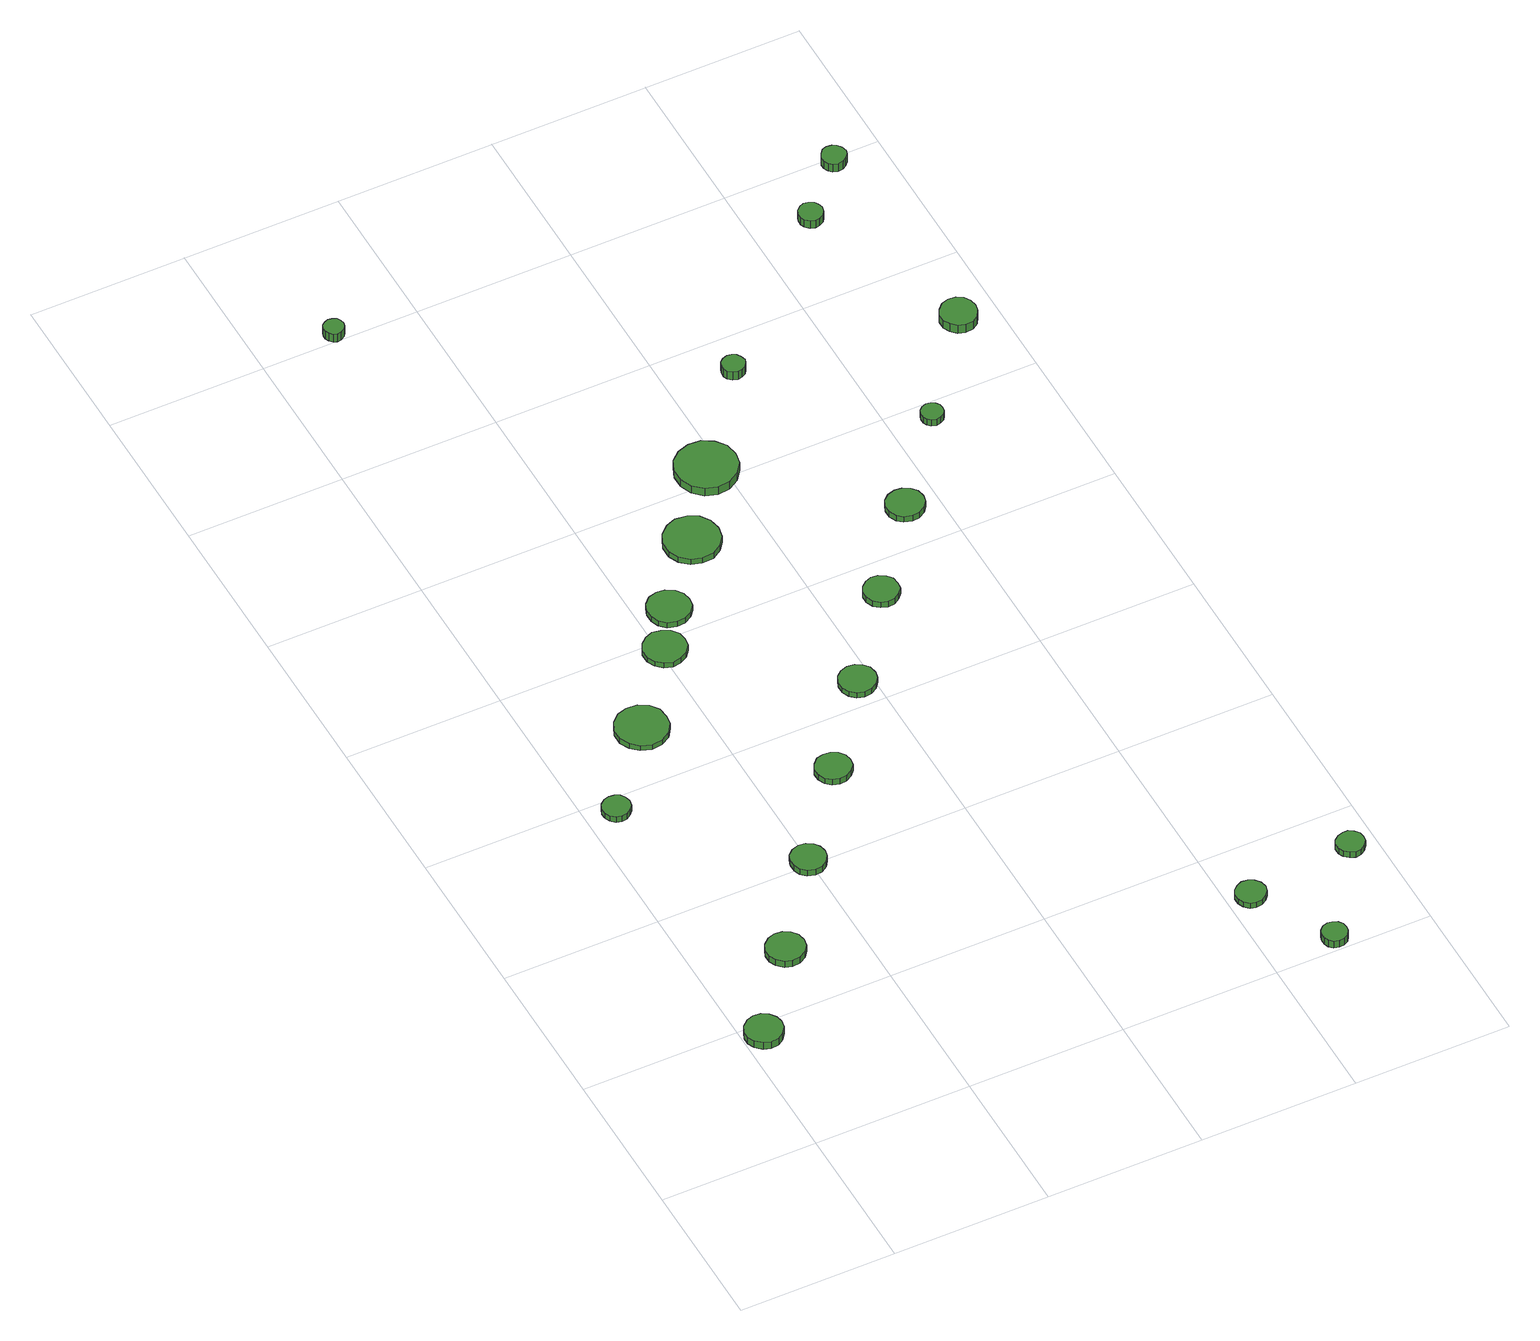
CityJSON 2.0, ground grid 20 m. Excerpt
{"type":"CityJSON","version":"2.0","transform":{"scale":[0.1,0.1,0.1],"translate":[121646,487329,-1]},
"CityObjects":{
"tree1":{"type":"SolitaryVegetationObject","attributes":{"function":"something"},"geometry":[{"type":"MultiSurface","lod":"1","boundaries":[[[0,1,2,3,4,5,6,7,8,9,10,11,12,13,14]],[[15,16,17,18,19,20,21,22,23,24,25,26,27,28,29]],[[0,29,28,1]],[[1,28,27,2]],[[2,27,26,3]],[[3,26,25,4]],[[4,25,24,5]],[[5,24,23,6]],[[6,23,22,7]],[[7,22,21,8]],[[8,21,20,9]],[[9,20,19,10]],[[10,19,18,11]],[[11,18,17,12]],[[12,17,16,13]],[[13,16,15,14]],[[14,15,29,0]]]}]},
"tree2":{"type":"SolitaryVegetationObject","attributes":{"function":"something"},"geometry":[{"type":"MultiSurface","lod":"1","boundaries":[[[30,31,32,33,34,35,36,37,38,39,40,41,42,43,44]],[[45,46,47,48,49,50,51,52,53,54,55,56,57,58,59]],[[30,59,58,31]],[[31,58,57,32]],[[32,57,56,33]],[[33,56,55,34]],[[34,55,54,35]],[[35,54,53,36]],[[36,53,52,37]],[[37,52,51,38]],[[38,51,50,39]],[[39,50,49,40]],[[40,49,48,41]],[[41,48,47,42]],[[42,47,46,43]],[[43,46,45,44]],[[44,45,59,30]]]}]},
"tree3":{"type":"SolitaryVegetationObject","attributes":{"function":"something"},"geometry":[{"type":"MultiSurface","lod":"1","boundaries":[[[60,61,62,63,64,65,66,67,68,69,70,71,72,73,74]],[[75,76,77,78,79,80,81,82,83,84,85,86,87,88,89]],[[60,89,88,61]],[[61,88,87,62]],[[62,87,86,63]],[[63,86,85,64]],[[64,85,84,65]],[[65,84,83,66]],[[66,83,82,67]],[[67,82,81,68]],[[68,81,80,69]],[[69,80,79,70]],[[70,79,78,71]],[[71,78,77,72]],[[72,77,76,73]],[[73,76,75,74]],[[74,75,89,60]]]}]},
"tree4":{"type":"SolitaryVegetationObject","attributes":{"function":"something"},"geometry":[{"type":"MultiSurface","lod":"1","boundaries":[[[90,91,92,93,94,95,96,97,98,99,100,101,102,103,104]],[[105,106,107,108,109,110,111,112,113,114,115,116,117,118,119]],[[90,119,118,91]],[[91,118,117,92]],[[92,117,116,93]],[[93,116,115,94]],[[94,115,114,95]],[[95,114,113,96]],[[96,113,112,97]],[[97,112,111,98]],[[98,111,110,99]],[[99,110,109,100]],[[100,109,108,101]],[[101,108,107,102]],[[102,107,106,103]],[[103,106,105,104]],[[104,105,119,90]]]}]},
"tree5":{"type":"SolitaryVegetationObject","attributes":{"function":"something"},"geometry":[{"type":"MultiSurface","lod":"1","boundaries":[[[120,121,122,123,124,125,126,127,128,129,130,131,132,133,134]],[[135,136,137,138,139,140,141,142,143,144,145,146,147,148,149]],[[120,149,148,121]],[[121,148,147,122]],[[122,147,146,123]],[[123,146,145,124]],[[124,145,144,125]],[[125,144,143,126]],[[126,143,142,127]],[[127,142,141,128]],[[128,141,140,129]],[[129,140,139,130]],[[130,139,138,131]],[[131,138,137,132]],[[132,137,136,133]],[[133,136,135,134]],[[134,135,149,120]]]}]},
"tree6":{"type":"SolitaryVegetationObject","attributes":{"function":"something"},"geometry":[{"type":"MultiSurface","lod":"1","boundaries":[[[150,151,152,153,154,155,156,157,158,159,160,161,162,163,164]],[[165,166,167,168,169,170,171,172,173,174,175,176,177,178,179]],[[150,179,178,151]],[[151,178,177,152]],[[152,177,176,153]],[[153,176,175,154]],[[154,175,174,155]],[[155,174,173,156]],[[156,173,172,157]],[[157,172,171,158]],[[158,171,170,159]],[[159,170,169,160]],[[160,169,168,161]],[[161,168,167,162]],[[162,167,166,163]],[[163,166,165,164]],[[164,165,179,150]]]}]},
"tree7":{"type":"SolitaryVegetationObject","attributes":{"function":"something"},"geometry":[{"type":"MultiSurface","lod":"1","boundaries":[[[180,181,182,183,184,185,186,187,188,189,190,191,192,193,194]],[[195,196,197,198,199,200,201,202,203,204,205,206,207,208,209]],[[180,209,208,181]],[[181,208,207,182]],[[182,207,206,183]],[[183,206,205,184]],[[184,205,204,185]],[[185,204,203,186]],[[186,203,202,187]],[[187,202,201,188]],[[188,201,200,189]],[[189,200,199,190]],[[190,199,198,191]],[[191,198,197,192]],[[192,197,196,193]],[[193,196,195,194]],[[194,195,209,180]]]}]},
"tree8":{"type":"SolitaryVegetationObject","attributes":{"function":"something"},"geometry":[{"type":"MultiSurface","lod":"1","boundaries":[[[210,211,212,213,214,215,216,217,218,219,220,221,222,223,224]],[[225,226,227,228,229,230,231,232,233,234,235,236,237,238,239]],[[210,239,238,211]],[[211,238,237,212]],[[212,237,236,213]],[[213,236,235,214]],[[214,235,234,215]],[[215,234,233,216]],[[216,233,232,217]],[[217,232,231,218]],[[218,231,230,219]],[[219,230,229,220]],[[220,229,228,221]],[[221,228,227,222]],[[222,227,226,223]],[[223,226,225,224]],[[224,225,239,210]]]}]},
"tree9":{"type":"SolitaryVegetationObject","attributes":{"function":"something"},"geometry":[{"type":"MultiSurface","lod":"1","boundaries":[[[240,241,242,243,244,245,246,247,248,249,250,251,252,253,254]],[[255,256,257,258,259,260,261,262,263,264,265,266,267,268,269]],[[240,269,268,241]],[[241,268,267,242]],[[242,267,266,243]],[[243,266,265,244]],[[244,265,264,245]],[[245,264,263,246]],[[246,263,262,247]],[[247,262,261,248]],[[248,261,260,249]],[[249,260,259,250]],[[250,259,258,251]],[[251,258,257,252]],[[252,257,256,253]],[[253,256,255,254]],[[254,255,269,240]]]}]},
"tree10":{"type":"SolitaryVegetationObject","attributes":{"function":"something"},"geometry":[{"type":"MultiSurface","lod":"1","boundaries":[[[270,271,272,273,274,275,276,277,278,279,280,281,282,283,284]],[[285,286,287,288,289,290,291,292,293,294,295,296,297,298,299]],[[270,299,298,271]],[[271,298,297,272]],[[272,297,296,273]],[[273,296,295,274]],[[274,295,294,275]],[[275,294,293,276]],[[276,293,292,277]],[[277,292,291,278]],[[278,291,290,279]],[[279,290,289,280]],[[280,289,288,281]],[[281,288,287,282]],[[282,287,286,283]],[[283,286,285,284]],[[284,285,299,270]]]}]},
"tree11":{"type":"SolitaryVegetationObject","attributes":{"function":"something"},"geometry":[{"type":"MultiSurface","lod":"1","boundaries":[[[300,301,302,303,304,305,306,307,308,309,310,311,312,313,314]],[[315,316,317,318,319,320,321,322,323,324,325,326,327,328,329]],[[300,329,328,301]],[[301,328,327,302]],[[302,327,326,303]],[[303,326,325,304]],[[304,325,324,305]],[[305,324,323,306]],[[306,323,322,307]],[[307,322,321,308]],[[308,321,320,309]],[[309,320,319,310]],[[310,319,318,311]],[[311,318,317,312]],[[312,317,316,313]],[[313,316,315,314]],[[314,315,329,300]]]}]},
"tree12":{"type":"SolitaryVegetationObject","attributes":{"function":"something"},"geometry":[{"type":"MultiSurface","lod":"1","boundaries":[[[330,331,332,333,334,335,336,337,338,339,340,341,342,343,344]],[[345,346,347,348,349,350,351,352,353,354,355,356,357,358,359]],[[330,359,358,331]],[[331,358,357,332]],[[332,357,356,333]],[[333,356,355,334]],[[334,355,354,335]],[[335,354,353,336]],[[336,353,352,337]],[[337,352,351,338]],[[338,351,350,339]],[[339,350,349,340]],[[340,349,348,341]],[[341,348,347,342]],[[342,347,346,343]],[[343,346,345,344]],[[344,345,359,330]]]}]},
"tree13":{"type":"SolitaryVegetationObject","attributes":{"function":"something"},"geometry":[{"type":"MultiSurface","lod":"1","boundaries":[[[360,361,362,363,364,365,366,367,368,369,370,371,372,373,374]],[[375,376,377,378,379,380,381,382,383,384,385,386,387,388,389]],[[360,389,388,361]],[[361,388,387,362]],[[362,387,386,363]],[[363,386,385,364]],[[364,385,384,365]],[[365,384,383,366]],[[366,383,382,367]],[[367,382,381,368]],[[368,381,380,369]],[[369,380,379,370]],[[370,379,378,371]],[[371,378,377,372]],[[372,377,376,373]],[[373,376,375,374]],[[374,375,389,360]]]}]},
"tree14":{"type":"SolitaryVegetationObject","attributes":{"function":"something"},"geometry":[{"type":"MultiSurface","lod":"1","boundaries":[[[390,391,392,393,394,395,396,397,398,399,400,401,402,403,404]],[[405,406,407,408,409,410,411,412,413,414,415,416,417,418,419]],[[390,419,418,391]],[[391,418,417,392]],[[392,417,416,393]],[[393,416,415,394]],[[394,415,414,395]],[[395,414,413,396]],[[396,413,412,397]],[[397,412,411,398]],[[398,411,410,399]],[[399,410,409,400]],[[400,409,408,401]],[[401,408,407,402]],[[402,407,406,403]],[[403,406,405,404]],[[404,405,419,390]]]}]},
"tree15":{"type":"SolitaryVegetationObject","attributes":{"function":"something"},"geometry":[{"type":"MultiSurface","lod":"1","boundaries":[[[420,421,422,423,424,425,426,427,428,429,430,431,432,433,434]],[[435,436,437,438,439,440,441,442,443,444,445,446,447,448,449]],[[420,449,448,421]],[[421,448,447,422]],[[422,447,446,423]],[[423,446,445,424]],[[424,445,444,425]],[[425,444,443,426]],[[426,443,442,427]],[[427,442,441,428]],[[428,441,440,429]],[[429,440,439,430]],[[430,439,438,431]],[[431,438,437,432]],[[432,437,436,433]],[[433,436,435,434]],[[434,435,449,420]]]}]},
"tree16":{"type":"SolitaryVegetationObject","attributes":{"function":"something"},"geometry":[{"type":"MultiSurface","lod":"1","boundaries":[[[450,451,452,453,454,455,456,457,458,459,460,461,462,463,464]],[[465,466,467,468,469,470,471,472,473,474,475,476,477,478,479]],[[450,479,478,451]],[[451,478,477,452]],[[452,477,476,453]],[[453,476,475,454]],[[454,475,474,455]],[[455,474,473,456]],[[456,473,472,457]],[[457,472,471,458]],[[458,471,470,459]],[[459,470,469,460]],[[460,469,468,461]],[[461,468,467,462]],[[462,467,466,463]],[[463,466,465,464]],[[464,465,479,450]]]}]},
"tree17":{"type":"SolitaryVegetationObject","attributes":{"function":"something"},"geometry":[{"type":"MultiSurface","lod":"1","boundaries":[[[480,481,482,483,484,485,486,487,488,489,490,491,492,493,494]],[[495,496,497,498,499,500,501,502,503,504,505,506,507,508,509]],[[480,509,508,481]],[[481,508,507,482]],[[482,507,506,483]],[[483,506,505,484]],[[484,505,504,485]],[[485,504,503,486]],[[486,503,502,487]],[[487,502,501,488]],[[488,501,500,489]],[[489,500,499,490]],[[490,499,498,491]],[[491,498,497,492]],[[492,497,496,493]],[[493,496,495,494]],[[494,495,509,480]]]}]},
"tree18":{"type":"SolitaryVegetationObject","attributes":{"function":"something"},"geometry":[{"type":"MultiSurface","lod":"1","boundaries":[[[510,511,512,513,514,515,516,517,518,519,520,521,522,523,524]],[[525,526,527,528,529,530,531,532,533,534,535,536,537,538,539]],[[510,539,538,511]],[[511,538,537,512]],[[512,537,536,513]],[[513,536,535,514]],[[514,535,534,515]],[[515,534,533,516]],[[516,533,532,517]],[[517,532,531,518]],[[518,531,530,519]],[[519,530,529,520]],[[520,529,528,521]],[[521,528,527,522]],[[522,527,526,523]],[[523,526,525,524]],[[524,525,539,510]]]}]},
"tree19":{"type":"SolitaryVegetationObject","attributes":{"function":"something"},"geometry":[{"type":"MultiSurface","lod":"1","boundaries":[[[540,541,542,543,544,545,546,547,548,549,550,551,552,553,554]],[[555,556,557,558,559,560,561,562,563,564,565,566,567,568,569]],[[540,569,568,541]],[[541,568,567,542]],[[542,567,566,543]],[[543,566,565,544]],[[544,565,564,545]],[[545,564,563,546]],[[546,563,562,547]],[[547,562,561,548]],[[548,561,560,549]],[[549,560,559,550]],[[550,559,558,551]],[[551,558,557,552]],[[552,557,556,553]],[[553,556,555,554]],[[554,555,569,540]]]}]},
"tree20":{"type":"SolitaryVegetationObject","attributes":{"function":"something"},"geometry":[{"type":"MultiSurface","lod":"1","boundaries":[[[570,571,572,573,574,575,576,577,578,579,580,581,582,583,584]],[[585,586,587,588,589,590,591,592,593,594,595,596,597,598,599]],[[570,599,598,571]],[[571,598,597,572]],[[572,597,596,573]],[[573,596,595,574]],[[574,595,594,575]],[[575,594,593,576]],[[576,593,592,577]],[[577,592,591,578]],[[578,591,590,579]],[[579,590,589,580]],[[580,589,588,581]],[[581,588,587,582]],[[582,587,586,583]],[[583,586,585,584]],[[584,585,599,570]]]}]},
"tree21":{"type":"SolitaryVegetationObject","attributes":{"function":"something"},"geometry":[{"type":"MultiSurface","lod":"1","boundaries":[[[600,601,602,603,604,605,606,607,608,609,610,611,612,613,614]],[[615,616,617,618,619,620,621,622,623,624,625,626,627,628,629]],[[600,629,628,601]],[[601,628,627,602]],[[602,627,626,603]],[[603,626,625,604]],[[604,625,624,605]],[[605,624,623,606]],[[606,623,622,607]],[[607,622,621,608]],[[608,621,620,609]],[[609,620,619,610]],[[610,619,618,611]],[[611,618,617,612]],[[612,617,616,613]],[[613,616,615,614]],[[614,615,629,600]]]}]},
"tree22":{"type":"SolitaryVegetationObject","attributes":{"function":"something"},"geometry":[{"type":"MultiSurface","lod":"1","boundaries":[[[630,631,632,633,634,635,636,637,638,639,640,641,642,643,644]],[[645,646,647,648,649,650,651,652,653,654,655,656,657,658,659]],[[630,659,658,631]],[[631,658,657,632]],[[632,657,656,633]],[[633,656,655,634]],[[634,655,654,635]],[[635,654,653,636]],[[636,653,652,637]],[[637,652,651,638]],[[638,651,650,639]],[[639,650,649,640]],[[640,649,648,641]],[[641,648,647,642]],[[642,647,646,643]],[[643,646,645,644]],[[644,645,659,630]]]}]}
},
"vertices":[
[50,183,17],[48,192,17],[42,200,17],[34,205,17],[24,206,17],[15,203,17],[7,196,17],[3,187,17],[3,178,17],[7,169,17],[15,162,17],[24,159,17],[34,160,17],[42,165,17],[48,173,17],[48,173,6],[42,165,6],[34,160,6],[24,159,6],[15,162,6],[7,169,6],[3,178,6],[3,187,6],[7,196,6],[15,203,6],[24,206,6],[34,205,6],[42,200,6],[48,192,6],[50,183,6],
[133,288,17],[131,298,17],[125,306,17],[116,311,17],[106,312,17],[97,309,17],[89,302,17],[85,293,17],[85,283,17],[89,274,17],[97,267,17],[106,264,17],[116,265,17],[125,270,17],[131,278,17],[131,278,7],[125,270,7],[116,265,7],[106,264,7],[97,267,7],[89,274,7],[85,283,7],[85,293,7],[89,302,7],[97,309,7],[106,312,7],[116,311,7],[125,306,7],[131,298,7],[133,288,7],
[55,578,18],[53,585,18],[49,591,18],[43,594,18],[36,595,18],[29,593,18],[23,588,18],[20,581,18],[20,574,18],[23,567,18],[29,562,18],[36,560,18],[43,561,18],[49,565,18],[53,570,18],[53,570,9],[49,565,9],[43,561,9],[36,560,9],[29,562,9],[23,567,9],[20,574,9],[20,581,9],[23,588,9],[29,593,9],[36,595,9],[43,594,9],[49,591,9],[53,585,9],[55,578,9],
[220,404,17],[218,413,17],[213,420,17],[205,425,17],[196,426,17],[187,423,17],[180,417,17],[177,409,17],[177,399,17],[180,391,17],[187,385,17],[196,382,17],[205,383,17],[213,388,17],[218,395,17],[218,395,8],[213,388,8],[205,383,8],[196,382,8],[187,385,8],[180,391,8],[177,399,8],[177,409,8],[180,417,8],[187,423,8],[196,426,8],[205,425,8],[213,420,8],[218,413,8],[220,404,8],
[155,679,18],[153,693,18],[145,704,18],[133,711,18],[119,712,18],[106,708,18],[96,699,18],[90,686,18],[90,672,18],[96,660,18],[106,651,18],[119,646,18],[133,648,18],[145,655,18],[153,666,18],[153,666,10],[145,655,10],[133,648,10],[119,646,10],[106,651,10],[96,660,10],[90,672,10],[90,686,10],[96,699,10],[106,708,10],[119,712,10],[133,711,10],[145,704,10],[153,693,10],[155,679,10],
[231,780,18],[229,791,18],[222,800,18],[212,805,18],[201,807,18],[191,803,18],[183,796,18],[178,786,18],[178,774,18],[183,764,18],[191,757,18],[201,753,18],[212,755,18],[222,760,18],[229,769,18],[229,769,10],[222,760,10],[212,755,10],[201,753,10],[191,757,10],[183,764,10],[178,774,10],[178,786,10],[183,796,10],[191,803,10],[201,807,10],[212,805,10],[222,800,10],[229,791,10],[231,780,10],
[313,520,18],[311,529,18],[305,537,18],[297,541,18],[288,542,18],[279,540,18],[272,533,18],[268,525,18],[268,516,18],[272,507,18],[279,501,18],[288,498,18],[297,499,18],[305,504,18],[311,511,18],[311,511,9],[305,504,9],[297,499,9],[288,498,9],[279,501,9],[272,507,9],[268,516,9],[268,525,9],[272,533,9],[279,540,9],[288,542,9],[297,541,9],[305,537,9],[311,529,9],[313,520,9],
[265,835,18],[263,846,18],[256,855,18],[246,861,18],[235,862,18],[224,859,18],[216,851,18],[212,841,18],[212,830,18],[216,820,18],[224,812,18],[235,809,18],[246,810,18],[256,815,18],[263,824,18],[263,824,10],[256,815,10],[246,810,10],[235,809,10],[224,812,10],[216,820,10],[212,830,10],[212,841,10],[216,851,10],[224,859,10],[235,862,10],[246,861,10],[256,855,10],[263,846,10],[265,835,10],
[108,1407,25],[107,1412,25],[104,1417,25],[99,1419,25],[94,1420,25],[89,1418,25],[85,1415,25],[83,1410,25],[83,1405,25],[85,1400,25],[89,1396,25],[94,1394,25],[99,1395,25],[104,1398,25],[107,1402,25],[107,1402,12],[104,1398,12],[99,1395,12],[94,1394,12],[89,1396,12],[85,1400,12],[83,1405,12],[83,1410,12],[85,1415,12],[89,1418,12],[94,1420,12],[99,1419,12],[104,1417,12],[107,1412,12],[108,1407,12],
[403,633,17],[401,643,17],[395,650,17],[387,655,17],[377,656,17],[368,653,17],[361,647,17],[357,638,17],[357,628,17],[361,619,17],[368,613,17],[377,610,17],[387,611,17],[395,616,17],[401,624,17],[401,624,9],[395,616,9],[387,611,9],[377,610,9],[368,613,9],[361,619,9],[357,628,9],[357,638,9],[361,647,9],[368,653,9],[377,656,9],[387,655,9],[395,650,9],[401,643,9],[403,633,9],
[347,922,18],[344,936,18],[336,948,18],[323,955,18],[308,957,18],[295,952,18],[284,942,18],[278,929,18],[278,914,18],[284,901,18],[295,891,18],[308,887,18],[323,888,18],[336,896,18],[344,907,18],[344,907,9],[336,896,9],[323,888,9],[308,887,9],[295,891,9],[284,901,9],[278,914,9],[278,929,9],[284,942,9],[295,952,9],[308,957,9],[323,955,9],[336,948,9],[344,936,9],[347,922,9],
[649,123,14],[647,131,14],[642,137,14],[635,141,14],[627,142,14],[620,139,14],[614,134,14],[611,127,14],[611,119,14],[614,112,14],[620,106,14],[627,104,14],[635,105,14],[642,109,14],[647,115,14],[647,115,6],[642,109,6],[635,105,6],[627,104,6],[620,106,6],[614,112,6],[611,119,6],[611,127,6],[614,134,6],[620,139,6],[627,142,6],[635,141,6],[642,137,6],[647,131,6],[649,123,6],
[418,1016,21],[415,1032,21],[405,1045,21],[391,1053,21],[375,1054,21],[360,1049,21],[348,1039,21],[342,1024,21],[342,1008,21],[348,993,21],[360,982,21],[375,977,21],[391,979,21],[405,987,21],[415,1000,21],[415,1000,9],[405,987,9],[391,979,9],[375,977,9],[360,982,9],[348,993,9],[342,1008,9],[342,1024,9],[348,1039,9],[360,1049,9],[375,1054,9],[391,1053,9],[405,1045,9],[415,1032,9],[418,1016,9],
[701,19,17],[700,26,17],[696,31,17],[690,34,17],[684,35,17],[677,33,17],[672,28,17],[670,22,17],[670,16,17],[672,10,17],[677,5,17],[684,3,17],[690,4,17],[696,7,17],[700,13,17],[700,13,6],[696,7,6],[690,4,6],[684,3,6],[677,5,6],[672,10,6],[670,16,6],[670,22,6],[672,28,6],[677,33,6],[684,35,6],[690,34,6],[696,31,6],[700,26,6],[701,19,6],
[491,748,18],[490,757,18],[484,764,18],[476,769,18],[467,770,18],[459,767,18],[452,761,18],[448,753,18],[448,744,18],[452,735,18],[459,729,18],[467,726,18],[476,727,18],[484,732,18],[490,739,18],[490,739,9],[484,732,9],[476,727,9],[467,726,9],[459,729,9],[452,735,9],[448,744,9],[448,753,9],[452,761,9],[459,767,9],[467,770,9],[476,769,9],[484,764,9],[490,757,9],[491,748,9],
[786,141,15],[785,148,15],[780,154,15],[774,158,15],[767,158,15],[760,156,15],[754,151,15],[751,145,15],[751,137,15],[754,131,15],[760,126,15],[767,123,15],[774,124,15],[780,128,15],[785,134,15],[785,134,6],[780,128,6],[774,124,6],[767,123,6],[760,126,6],[754,131,6],[751,137,6],[751,145,6],[754,151,6],[760,156,6],[767,158,6],[774,158,6],[780,154,6],[785,148,6],[786,141,6],
[582,860,17],[580,870,17],[574,877,17],[565,882,17],[556,883,17],[546,880,17],[539,874,17],[535,865,17],[535,855,17],[539,846,17],[546,840,17],[556,837,17],[565,838,17],[574,843,17],[580,850,17],[580,850,8],[574,843,8],[565,838,8],[556,837,8],[546,840,8],[539,846,8],[535,855,8],[535,865,8],[539,874,8],[546,880,8],[556,883,8],[565,882,8],[574,877,8],[580,870,8],[582,860,8],
[496,1145,22],[494,1151,22],[491,1156,22],[486,1159,22],[480,1160,22],[474,1158,22],[469,1154,22],[467,1148,22],[467,1142,22],[469,1137,22],[474,1133,22],[480,1131,22],[486,1132,22],[491,1135,22],[494,1139,22],[494,1139,9],[491,1135,9],[486,1132,9],[480,1131,9],[474,1133,9],[469,1137,9],[467,1142,9],[467,1148,9],[469,1154,9],[474,1158,9],[480,1160,9],[486,1159,9],[491,1156,9],[494,1151,9],[496,1145,9],
[666,975,18],[665,981,18],[662,985,18],[657,988,18],[651,989,18],[645,987,18],[641,983,18],[639,978,18],[639,972,18],[641,967,18],[645,963,18],[651,961,18],[657,962,18],[662,965,18],[665,969,18],[665,969,8],[662,965,8],[657,962,8],[651,961,8],[645,963,8],[641,967,8],[639,972,8],[639,978,8],[641,983,8],[645,987,8],[651,989,8],[657,988,8],[662,985,8],[665,981,8],[666,975,8],
[685,1317,28],[683,1323,28],[680,1328,28],[674,1331,28],[668,1332,28],[662,1330,28],[657,1325,28],[655,1320,28],[655,1313,28],[657,1308,28],[662,1303,28],[668,1301,28],[674,1302,28],[680,1305,28],[683,1310,28],[683,1310,16],[680,1305,16],[674,1302,16],[668,1301,16],[662,1303,16],[657,1308,16],[655,1313,16],[655,1320,16],[657,1325,16],[662,1330,16],[668,1332,16],[674,1331,16],[680,1328,16],[683,1323,16],[685,1317,16],
[773,1099,24],[771,1108,24],[766,1116,24],[758,1121,24],[748,1122,24],[739,1119,24],[732,1112,24],[728,1104,24],[728,1094,24],[732,1086,24],[739,1079,24],[748,1076,24],[758,1077,24],[766,1082,24],[771,1090,24],[771,1090,11],[766,1082,11],[758,1077,11],[748,1076,11],[739,1079,11],[732,1086,11],[728,1094,11],[728,1104,11],[732,1112,11],[739,1119,11],[748,1122,11],[758,1121,11],[766,1116,11],[771,1108,11],[773,1099,11],
[752,1387,26],[750,1394,26],[746,1399,26],[741,1402,26],[734,1403,26],[728,1401,26],[724,1396,26],[721,1390,26],[721,1384,26],[724,1378,26],[728,1374,26],[734,1372,26],[741,1373,26],[746,1376,26],[750,1381,26],[750,1381,13],[746,1376,13],[741,1373,13],[734,1372,13],[728,1374,13],[724,1378,13],[721,1384,13],[721,1390,13],[724,1396,13],[728,1401,13],[734,1403,13],[741,1402,13],[746,1399,13],[750,1394,13],[752,1387,13]
]}
